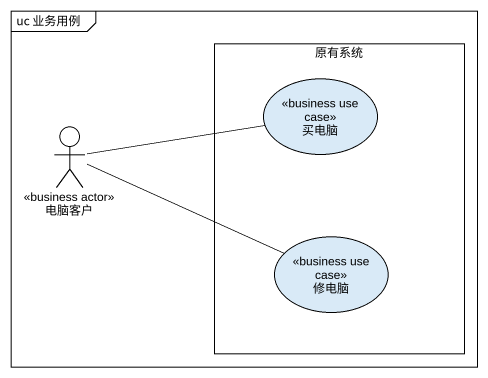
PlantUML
@startuml
mainframe uc 业务用例
rectangle 原有系统 {
  usecase 买电脑 <<business use case>>
  usecase 修电脑 <<business use case>>
}
actor 电脑客户 <<business actor>>
电脑客户 -right- 买电脑
电脑客户 -right- 修电脑
@enduml
